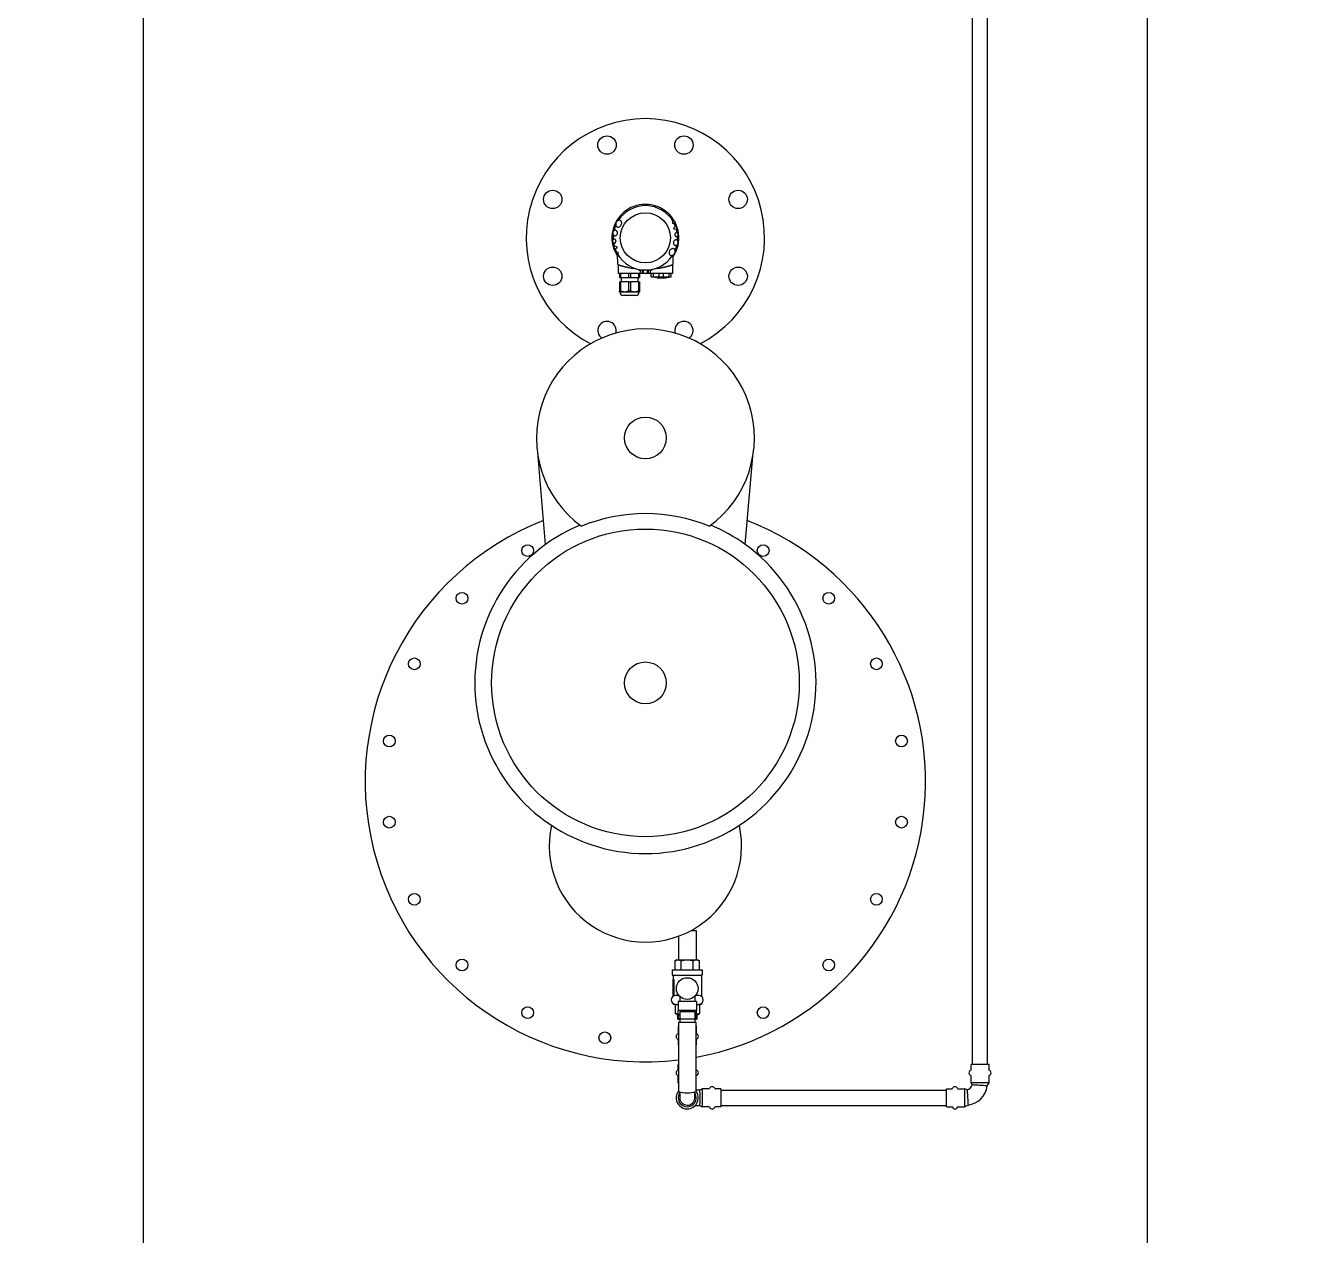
# Model space of a CAD drawing. Header units: millimetres. Extents: x 0 to 157650, y 0 to 89100.
# Drawn here: x 25551 to 27093, y 29344 to 30789 of the extents above; entities that cross this region are included whole.
import ezdxf

# ---------------------------------------------------------------- set-up
doc = ezdxf.new("R2010")
doc.units = ezdxf.units.MM
doc.header["$LTSCALE"] = 150
doc.layers.add('Visible', color=7, linetype='Continuous', lineweight=25)

msp = doc.modelspace()

# ---------------------------------------------------------------- linework, layer by layer
at = {"layer": 'Visible', "color": 9, "true_color": 0xc0c0c0}
for p, q in [((25692, 29156.1), (25692, 31085.9)), ((25692, 29156.1), (25692, 31085.9)), ((26683, 29547.9), (26683, 30985.8)), ((26701, 29547.9), (26701, 30985.8)), ((26892, 30910.9), (26892, 29156.1)), ((26892, 30910.9), (26892, 29156.1)), ((26258.9, 30504.1), (26258.8, 30516.5)), ((26325.1, 30504.1), (26325.2, 30515.4)), ((26259.5, 30503.8), (26259.5, 30493.4)), ((26286.5, 30493.4), (26259.5, 30493.4)), ((26261, 30493.4), (26261, 30488.4)), ((26262.2, 30493.4), (26262.2, 30488.4)), ((26271.9, 30493.4), (26271.9, 30488.4)), ((26274.2, 30493.4), (26274.2, 30488.4)), ((26283.9, 30493.4), (26283.9, 30488.4)), ((26284.3, 30497.4), (26284.3, 30498.2)), ((26284.3, 30497.4), (26285.8, 30497.4)), ((26285, 30493.4), (26285, 30488.4)), ((26285.8, 30497.9), (26285.8, 30497.4)), ((26298.2, 30497.4), (26285.8, 30497.4)), ((26286, 30493.9), (26286, 30497.4)), ((26286.1, 30493.9), (26286, 30493.9)), ((26286.1, 30493.9), (26286.1, 30497.4)), ((26286.5, 30493.8), (26286.5, 30493.4)), ((26288.5, 30493.9), (26288.5, 30497.4)), ((26289.6, 30493.9), (26288.5, 30493.9)), ((26289.6, 30493.9), (26289.6, 30497.4)), ((26294.4, 30493.9), (26294.4, 30497.4)), ((26295.6, 30493.9), (26294.4, 30493.9)), ((26295.6, 30493.9), (26295.6, 30497.4)), ((26297.5, 30493.8), (26297.5, 30493.4)), ((26324.5, 30493.4), (26297.5, 30493.4)), ((26298, 30493.9), (26298, 30497.4)), ((26298, 30493.9), (26298, 30497.4)), ((26298, 30493.9), (26298, 30493.9)), ((26298.2, 30497.4), (26298.2, 30497.9)), ((26298.2, 30497.4), (26299.8, 30497.4)), ((26299, 30489.4), (26299, 30493.4)), ((26299.8, 30498.2), (26299.8, 30497.4)), ((26301.6, 30489.4), (26301.6, 30493.4)), ((26308.5, 30489.4), (26308.5, 30493.4)), ((26313.6, 30489.4), (26313.6, 30493.4)), ((26320.5, 30489.4), (26320.5, 30493.4)), ((26323, 30489.4), (26323, 30493.4)), ((26324.5, 30503.8), (26324.5, 30493.4)), ((26261, 30488.4), (26262.2, 30488.4)), ((26261, 30483.4), (26261, 30472.7)), ((26261, 30483.4), (26262.2, 30483.4)), ((26262.2, 30488.4), (26271.9, 30488.4)), ((26262.2, 30483.4), (26262.2, 30472.7)), ((26271.9, 30483.4), (26262.2, 30483.4)), ((26263, 30488.4), (26263, 30483.4)), ((26271.9, 30488.4), (26274.2, 30488.4)), ((26271.9, 30483.4), (26274.2, 30483.4)), ((26271.9, 30483.4), (26271.9, 30472.7)), ((26274.2, 30488.4), (26283.9, 30488.4)), ((26283.9, 30483.4), (26274.2, 30483.4)), ((26274.2, 30483.4), (26274.2, 30472.7)), ((26283, 30488.4), (26283, 30483.4)), ((26283.9, 30488.4), (26285, 30488.4)), ((26283.9, 30483.4), (26283.9, 30472.7)), ((26283.9, 30483.4), (26285, 30483.4)), ((26285, 30483.4), (26285, 30472.7)), ((26299, 30489.4), (26301.6, 30489.4)), ((26299, 30489.3), (26299, 30489.4)), ((26306, 30488.2), (26299, 30489.3)), ((26306, 30488.2), (26316, 30488.2)), ((26308.5, 30489.4), (26313.6, 30489.4)), ((26316, 30488.2), (26323, 30489.3)), ((26320.5, 30489.4), (26323, 30489.4)), ((26323, 30489.4), (26323, 30489.3)), ((26261, 30471.4), (26261, 30472.7)), ((26261, 30472.7), (26262.2, 30472.7)), ((26261.5, 30470.9), (26261, 30471.4)), ((26284.5, 30470.9), (26261.5, 30470.9)), ((26280.5, 30466.9), (26265.5, 30466.9)), ((26271.9, 30472.7), (26274.2, 30472.7)), ((26283.9, 30472.7), (26285, 30472.7)), ((26284.5, 30470.9), (26285, 30471.4)), ((26285, 30472.7), (26285, 30471.4)), ((26172.7, 30169.4), (26163.7, 30274.6)), ((26411.4, 30169.4), (26420.4, 30274.6)), ((26346.7, 29707.9), (26352.7, 29707.9)), ((26352.7, 29707.9), (26352.7, 29672.9)), ((26331.4, 29701.1), (26331.4, 29672.9)), ((26324, 29660.9), (26360, 29660.9)), ((26324, 29660.9), (26324, 29654.5)), ((26329.5, 29672.9), (26327.6, 29671.8)), ((26327.6, 29660.9), (26327.6, 29671.8)), ((26329.5, 29672.9), (26331.2, 29672.9)), ((26331.2, 29672.9), (26342, 29672.9)), ((26334.8, 29660.9), (26334.8, 29671.8)), ((26342, 29672.9), (26352.9, 29672.9)), ((26349.2, 29660.9), (26349.2, 29671.8)), ((26352.9, 29672.9), (26354.5, 29672.9)), ((26354.5, 29672.9), (26356.5, 29671.8)), ((26356.5, 29660.9), (26356.5, 29671.8)), ((26360, 29660.9), (26360, 29654.5)), ((26324, 29654.5), (26360, 29654.5)), ((26325, 29654.5), (26325, 29649.2)), ((26325, 29629.2), (26325, 29649.2)), ((26326.1, 29649.2), (26325, 29649.2)), ((26326.1, 29649.2), (26326.1, 29629.8)), ((26359, 29654.5), (26359, 29629.2)), ((26332.1, 29630.1), (26328, 29630.1)), ((26356, 29630.1), (26352, 29630.1)), ((26325, 29620.6), (26325, 29619.6)), ((26328, 29619.6), (26325, 29619.6)), ((26327.6, 29619.6), (26327.6, 29608.7)), ((26328, 29619.6), (26331, 29619.6)), ((26331, 29623.1), (26331, 29612.4)), ((26353, 29623.1), (26331, 29623.1)), ((26333, 29629.1), (26333, 29623.8)), ((26333, 29623.8), (26333, 29623.1)), ((26351, 29629.1), (26351, 29623.8)), ((26351, 29623.8), (26351, 29623.1)), ((26353, 29623.1), (26353, 29612.4)), ((26353, 29619.6), (26356, 29619.6)), ((26359, 29619.6), (26356, 29619.6)), ((26356.5, 29619.6), (26356.5, 29608.7)), ((26359, 29620.6), (26359, 29619.6)), ((26329.5, 29607.6), (26327.6, 29608.7)), ((26329.5, 29607.6), (26331, 29607.6)), ((26330.4, 29606.6), (26330.4, 29602.6)), ((26331.4, 29606.6), (26330.4, 29606.6)), ((26330.4, 29602.6), (26331.4, 29602.6)), ((26331, 29607.6), (26330.9, 29607.5)), ((26331, 29601.6), (26330.9, 29601.8)), ((26331, 29607.5), (26331, 29612.4)), ((26353, 29612.4), (26331, 29612.4)), ((26333, 29607.5), (26331, 29607.5)), ((26333, 29601.6), (26331, 29601.6)), ((26331.4, 29602.6), (26331.4, 29606.6)), ((26333, 29611), (26351, 29611)), ((26333, 29611), (26333, 29602.5)), ((26333, 29602.5), (26333, 29598)), ((26333, 29602.5), (26351, 29602.5)), ((26351, 29611), (26351, 29602.5)), ((26353, 29607.5), (26351, 29607.5)), ((26352.2, 29606.6), (26351, 29606.6)), ((26351, 29602.6), (26352.2, 29602.6)), ((26351, 29602.5), (26351, 29598)), ((26352.9, 29601.6), (26351, 29601.6)), ((26352.2, 29602.6), (26352.2, 29606.6)), ((26353, 29601.6), (26352.9, 29601.6)), ((26353, 29607.5), (26353, 29612.4)), ((26353, 29607.6), (26353.2, 29607.5)), ((26353, 29607.6), (26354.5, 29607.6)), ((26353, 29601.6), (26353.2, 29601.8)), ((26353.6, 29606.6), (26353.6, 29602.6)), ((26354.5, 29607.6), (26356.5, 29608.7)), ((26331.5, 29593.6), (26331.3, 29593.1)), ((26331.3, 29593.1), (26331.5, 29593.1)), ((26331.3, 29593.1), (26331.3, 29584.6)), ((26331.5, 29598), (26331.5, 29515.5)), ((26352.5, 29598), (26331.5, 29598)), ((26352.5, 29515.5), (26352.5, 29598)), ((26352.5, 29593.6), (26352.8, 29593.1)), ((26352.5, 29593.1), (26352.8, 29593.1)), ((26352.8, 29593.1), (26352.8, 29584.6)), ((26331.3, 29577.8), (26331.3, 29571.1)), ((26331.3, 29571.1), (26331.5, 29571.1)), ((26352.5, 29571.1), (26352.8, 29571.1)), ((26352.8, 29577.8), (26352.8, 29571.1)), ((26331.5, 29547.9), (26331.3, 29547.9)), ((26331.3, 29541.2), (26331.3, 29547.9)), ((26352.8, 29547.9), (26352.5, 29547.9)), ((26352.8, 29541.2), (26352.8, 29547.9)), ((26702.8, 29547.9), (26681.3, 29547.9)), ((26681.3, 29541.2), (26681.3, 29547.9)), ((26702.8, 29541.2), (26702.8, 29547.9)), ((26331.3, 29525.9), (26331.3, 29534.4)), ((26331.5, 29525.9), (26331.3, 29525.9)), ((26331.5, 29525.5), (26331.3, 29525.9)), ((26352.8, 29525.9), (26352.5, 29525.9)), ((26352.5, 29525.5), (26352.8, 29525.9)), ((26352.8, 29525.9), (26352.8, 29534.4)), ((26681.3, 29525.9), (26681.3, 29534.4)), ((26702.8, 29525.9), (26681.3, 29525.9)), ((26682.7, 29523.4), (26681.3, 29525.9)), ((26700.8, 29522.2), (26702.8, 29525.9)), ((26702.8, 29525.9), (26702.8, 29534.4)), ((26333, 29515), (26333, 29508.2)), ((26333, 29515), (26333, 29508.2)), ((26351, 29508.2), (26351, 29515)), ((26351, 29508.2), (26351, 29515)), ((26356.8, 29516.9), (26352.5, 29516.9)), ((26356.8, 29516.9), (26352.5, 29516.9)), ((26356.8, 29516.9), (26360, 29518.7)), ((26360, 29518.7), (26360, 29497.2)), ((26368.5, 29518.7), (26360, 29518.7)), ((26382, 29518.7), (26375.3, 29518.7)), ((26382, 29518.7), (26382, 29497.2)), ((26382, 29516.9), (26652, 29516.9)), ((26652, 29497.2), (26652, 29518.7)), ((26652, 29518.7), (26658.7, 29518.7)), ((26665.5, 29518.7), (26674, 29518.7)), ((26674, 29497.2), (26674, 29518.7)), ((26676.6, 29517.3), (26674, 29518.7)), ((26351.8, 29498.9), (26356.8, 29498.9)), ((26351.8, 29498.9), (26356.8, 29498.9)), ((26356.8, 29498.9), (26360, 29497.2)), ((26368.5, 29497.2), (26360, 29497.2)), ((26382, 29497.2), (26375.3, 29497.2)), ((26382, 29498.9), (26652, 29498.9)), ((26652, 29497.2), (26658.7, 29497.2)), ((26665.5, 29497.2), (26674, 29497.2)), ((26677.7, 29499.2), (26674, 29497.2))]:
    msp.add_line(p, q, dxfattribs=at)
for centre, radius in [((26246.1, 30646.8), 11), ((26338, 30646.8), 11), ((26181.2, 30581.8), 11), ((26402.9, 30581.8), 11), ((26292, 30535.9), 30), ((26325.7, 30553.8), 1.31), ((26327.9, 30547.6), 1.82), ((26256.2, 30524.3), 1.82), ((26258.3, 30518), 1.31), ((26181.2, 30490), 11), ((26402.9, 30490), 11), ((26292, 30296.7), 25), ((26292, 30003.9), 183.9), ((26151.3, 30162.1), 7), ((26432.8, 30162.1), 7), ((26072.8, 30105.1), 7), ((26511.2, 30105.1), 7), ((26015.8, 30026.7), 7), ((26568.2, 30026.7), 7), ((26292, 30003.9), 25), ((25985.8, 29934.4), 7), ((26598.2, 29934.4), 7), ((25985.8, 29837.4), 7), ((26598.2, 29837.4), 7), ((26015.8, 29745.2), 7), ((26568.2, 29745.2), 7), ((26072.8, 29666.7), 7), ((26511.2, 29666.7), 7), ((26342, 29638.5), 13), ((26151.3, 29609.7), 7), ((26432.8, 29609.7), 7), ((26243.5, 29579.7), 7)]:
    msp.add_circle(centre, radius, dxfattribs=at)
for centre, radius, start, end in [((26292, 31685.9), 12796, 45.6757, 314.3243), ((26292, 31685.9), 2654.3, 55.8521, 348.3907), ((26292, 31685.9), 2606, 57.4266, 348.9003), ((26292, 31685.9), 2600, 57.6311, 342.6579), ((26292, 30535.9), 142.5, 297.3178, 242.6822), ((26292, 30535.9), 40, 325.9288, 214.0712), ((26292, 30535.9), 40, 326.0368, 213.9632), ((26292, 30535.9), 38.5, 29.9053, 146.9819), ((26325.8, 30553.9), 1.21, 24.5304, 31.4697), ((26256.8, 30541.5), 3.86, 167.6234, 174.3786), ((26292, 30535.9), 38.5, 174.9843, 182.9586), ((26292, 30535.9), 38.5, 157.0181, 167.0157), ((26292, 30535.9), 38.5, 20.4611, 26.0947), ((26292, 30535.9), 38.5, 9.0414, 15.5389), ((26328, 30547.6), 1.72, 14.5669, 21.4331), ((26328.8, 30539.8), 2.51, 2.5967, 9.4033), ((26255.2, 30532.1), 2.51, 182.5967, 189.4033), ((26292, 30535.9), 38.5, 189.0414, 195.5389), ((26256.1, 30524.2), 1.72, 194.5669, 201.4331), ((26292, 30535.9), 38.5, 337.0181, 347.0157), ((26292, 30535.9), 38.5, 354.9843, 2.9586), ((26327.3, 30530.3), 3.86, 347.6234, 354.3786), ((26292, 30535.9), 38.5, 200.4611, 206.0947), ((26258.2, 30517.9), 1.21, 204.5304, 211.4697), ((26292, 30535.9), 38.5, 209.9053, 326.9819), ((26292, 30598.4), 100, 259.0472, 263.769), ((26292, 30533.4), 40, 261.3731, 278.6269), ((26292, 30533.4), 39.6, 266.5302, 273.4698), ((26292, 30598.4), 100, 276.231, 280.9528), ((26265.5, 30470.9), 4, 180, 270), ((26280.5, 30470.9), 4, 270, 0), ((26246.1, 30425.1), 11, 344.0549, 235.3085), ((26338, 30425.1), 11, 304.6915, 195.9451), ((26292, 30296.7), 130.3, 305.9159, 234.0841), ((26292, 30003.9), 202.3, 67.8043, 112.1957), ((26292, 29885.9), 335, 111.3225, 276.7715), ((26292, 30003.9), 204, 112.4956, 125.811), ((26292, 29885.9), 335, 280.4045, 68.6775), ((26292, 30003.9), 204, 54.189, 67.5044), ((26292, 30003.9), 204, 125.811, 54.189), ((26292, 29809.1), 115, 167.6829, 12.3171), ((26328, 29624.9), 5.25, 90, 270), ((26356, 29624.9), 5.25, 270, 90), ((26332.1, 29581.2), 3.31, 107.3463, 252.6537), ((26331, 29584.6), 0.25, 287.3463, 0), ((26353, 29584.6), 0.25, 180, 252.6537), ((26352, 29581.2), 3.31, 287.3463, 72.6537), ((26331, 29577.8), 0.25, 0, 72.6537), ((26353, 29577.8), 0.25, 107.3463, 180), ((26332.1, 29537.8), 3.31, 107.3463, 252.6537), ((26331, 29541.2), 0.25, 287.3463, 0), ((26353, 29541.2), 0.25, 180, 252.6537), ((26352, 29537.8), 3.31, 287.3463, 72.6537), ((26682.1, 29537.8), 3.31, 107.3463, 252.6537), ((26681, 29541.2), 0.25, 287.3463, 0), ((26703, 29541.2), 0.25, 180, 252.6537), ((26702, 29537.8), 3.31, 287.3463, 72.6537), ((26331, 29534.4), 0.25, 0, 72.6537), ((26353, 29534.4), 0.25, 107.3463, 180), ((26674, 29525.9), 9, 286.4558, 343.5442), ((26674, 29525.9), 9, 286.4558, 343.5442), ((26674, 29525.9), 27, 277.8764, 352.1236), ((26674, 29525.9), 27, 277.8764, 352.1236), ((26681, 29534.4), 0.25, 0, 72.6537), ((26703, 29534.4), 0.25, 107.3463, 180), ((26342, 29507.9), 13.2, 142.4153, 37.5847), ((26342, 29507.9), 10.7, 146.8466, 33.1534), ((26342, 29544.4), 30.7, 250.0289, 289.9711), ((26368.5, 29518.9), 0.25, 270, 342.6537), ((26371.9, 29517.9), 3.31, 17.3463, 162.6537), ((26375.3, 29518.9), 0.25, 197.3463, 270), ((26658.7, 29518.9), 0.25, 270, 342.6537), ((26662.1, 29517.9), 3.31, 17.3463, 162.6537), ((26665.5, 29518.9), 0.25, 197.3463, 270), ((26368.5, 29496.9), 0.25, 17.3463, 90), ((26371.9, 29498), 3.31, 197.3463, 342.6537), ((26375.3, 29496.9), 0.25, 90, 162.6537), ((26658.7, 29496.9), 0.25, 17.3463, 90), ((26662.1, 29498), 3.31, 197.3463, 342.6537), ((26665.5, 29496.9), 0.25, 90, 162.6537)]:
    msp.add_arc(centre, radius, start, end, dxfattribs=at)
for centre in [(26287.3, 30533.4), (26296.8, 30533.4)]:
    msp.add_ellipse(centre, major_axis=(0, -39.6), ratio=0.5, start_param=6.222626, end_param=6.343745, dxfattribs=at)
for points, knots in [([(26259.7, 30556.8), (26259.3, 30556.7), (26258.9, 30556.5), (26258.3, 30556), (26258, 30555.7), (26257.3, 30554.8), (26256.9, 30554.2), (26256.5, 30552.8), (26256.5, 30552.3), (26256.5, 30551.3), (26256.6, 30550.9), (26256.9, 30550.1), (26257.1, 30549.8), (26257.6, 30549.3), (26257.9, 30549.1), (26258.5, 30548.8), (26258.9, 30548.8), (26259.5, 30548.7), (26260, 30548.8), (26260.5, 30549)], [-1.609031, -1.609031, -1.609031, -1.609031, -1.482703, -1.482703, -1.356113, -1.356113, -1.130422, -1.130422, -0.927719, -0.927719, -0.736307, -0.736307, -0.5717, -0.5717, -0.381786, -0.381786, -0.170571, -0.170571, 0, 0, 0, 0]), ([(26260.5, 30549), (26261.1, 30549.2), (26261.5, 30549.5), (26262.1, 30550), (26262.4, 30550.4), (26263.1, 30551.3), (26263.3, 30551.9), (26263.7, 30553.1), (26263.7, 30553.7), (26263.6, 30554.5), (26263.6, 30555), (26263.2, 30555.8), (26263, 30556.1), (26262.4, 30556.6), (26262.2, 30556.7), (26261.7, 30557), (26261.3, 30557), (26260.6, 30557.1), (26260.2, 30557), (26259.7, 30556.8)], [-1.472432, -1.472432, -1.472432, -1.472432, -1.337706, -1.337706, -1.147944, -1.147944, -0.917166, -0.917166, -0.718918, -0.718918, -0.577001, -0.577001, -0.487694, -0.487694, -0.382199, -0.382199, -0.171509, -0.171509, 0, 0, 0, 0]), ([(26258.5, 30542.9), (26258.4, 30543.1), (26258.3, 30543.4), (26258.1, 30543.8), (26257.9, 30544), (26257.5, 30544.4), (26257.3, 30544.6), (26256.8, 30544.9), (26256.5, 30544.9), (26255.9, 30545), (26255.5, 30545), (26254.9, 30544.8), (26254.5, 30544.6), (26253.9, 30544.1), (26253.6, 30543.7), (26253.2, 30542.9), (26253, 30542.4), (26252.9, 30541.2), (26253, 30540.8), (26253.1, 30540.4)], [-1.0291835, -1.0291835, -1.0291835, -1.0291835, -0.9910934, -0.9910934, -0.952916, -0.952916, -0.8965015, -0.8965015, -0.8521566, -0.8521566, -0.803104, -0.803104, -0.7474184, -0.7474184, -0.681095, -0.681095, -0.6048226, -0.6048226, -0.5137114, -0.5137114, -0.5137114, -0.5137114]), ([(26253.1, 30540.4), (26253.1, 30540.4), (26253.1, 30540.3), (26253.3, 30539.9), (26253.5, 30539.6), (26254, 30539), (26254.3, 30538.8), (26254.8, 30538.5), (26255, 30538.4), (26255.7, 30538.3), (26256.1, 30538.4), (26256.7, 30538.5), (26257.1, 30538.7), (26257.7, 30539.2), (26258, 30539.6), (26258.4, 30540.4), (26258.6, 30540.9), (26258.7, 30541.9), (26258.6, 30542.4), (26258.5, 30542.9)], [-0.969635, -0.969635, -0.969635, -0.969635, -0.9516039, -0.9516039, -0.8590401, -0.8590401, -0.7468642, -0.7468642, -0.6448206, -0.6448206, -0.5452979, -0.5452979, -0.4337363, -0.4337363, -0.3009485, -0.3009485, -0.1487815, -0.1487815, 0, 0, 0, 0]), ([(26330.1, 30541.9), (26330, 30542), (26330, 30542), (26329.7, 30542.1), (26329.5, 30542.1), (26329, 30542.2), (26328.8, 30542.1), (26328.4, 30542), (26328.1, 30541.9), (26327.7, 30541.4), (26327.5, 30541.2), (26327.3, 30540.6), (26327.2, 30540.3), (26327.2, 30539.6), (26327.2, 30539.3), (26327.4, 30538.7), (26327.6, 30538.5), (26328, 30538), (26328.2, 30537.9), (26328.4, 30537.7)], [-0.8880941, -0.8880941, -0.8880941, -0.8880941, -0.8540851, -0.8540851, -0.7043262, -0.7043262, -0.5505729, -0.5505729, -0.4535132, -0.4535132, -0.367199, -0.367199, -0.26893, -0.26893, -0.1703214, -0.1703214, -0.0796423, -0.0796423, 0, 0, 0, 0]), ([(26328.4, 30537.7), (26328.6, 30537.7), (26328.7, 30537.6), (26329, 30537.5), (26329.2, 30537.5), (26329.6, 30537.5), (26329.9, 30537.6), (26330.2, 30537.7), (26330.5, 30537.9), (26330.9, 30538.3), (26331.1, 30538.6), (26331.3, 30539.2), (26331.3, 30539.5), (26331.3, 30540.2), (26331.3, 30540.5), (26331, 30541.1), (26330.8, 30541.3), (26330.5, 30541.7), (26330.4, 30541.8), (26330.1, 30541.9)], [-2.02087, -2.02087, -2.02087, -2.02087, -1.877254, -1.877254, -1.733386, -1.733386, -1.484034, -1.484034, -1.280209, -1.280209, -1.106342, -1.106342, -0.913487, -0.913487, -0.72369, -0.72369, -0.538223, -0.538223, -0.390034, -0.390034, -0.390034, -0.390034]), ([(26255.6, 30534.1), (26255.5, 30534.2), (26255.3, 30534.2), (26255, 30534.3), (26254.9, 30534.3), (26254.4, 30534.3), (26254.2, 30534.3), (26253.9, 30534.1), (26253.6, 30534), (26253.2, 30533.5), (26253, 30533.2), (26252.8, 30532.7), (26252.7, 30532.3), (26252.7, 30531.7), (26252.8, 30531.4), (26253.1, 30530.8), (26253.2, 30530.5), (26253.6, 30530.2), (26253.7, 30530), (26254, 30529.9)], [-2.02087, -2.02087, -2.02087, -2.02087, -1.877254, -1.877254, -1.733386, -1.733386, -1.484034, -1.484034, -1.280209, -1.280209, -1.106342, -1.106342, -0.913487, -0.913487, -0.72369, -0.72369, -0.538223, -0.538223, -0.390034, -0.390034, -0.390034, -0.390034]), ([(26254, 30529.9), (26254.1, 30529.9), (26254.1, 30529.8), (26254.4, 30529.7), (26254.6, 30529.7), (26255.1, 30529.7), (26255.3, 30529.7), (26255.7, 30529.9), (26255.9, 30530), (26256.4, 30530.4), (26256.5, 30530.7), (26256.8, 30531.2), (26256.9, 30531.5), (26256.9, 30532.2), (26256.8, 30532.5), (26256.6, 30533.1), (26256.5, 30533.4), (26256.1, 30533.8), (26255.9, 30534), (26255.6, 30534.1)], [-0.8880941, -0.8880941, -0.8880941, -0.8880941, -0.8540851, -0.8540851, -0.7043262, -0.7043262, -0.5505729, -0.5505729, -0.4535132, -0.4535132, -0.367199, -0.367199, -0.26893, -0.26893, -0.1703214, -0.1703214, -0.0796423, -0.0796423, 0, 0, 0, 0]), ([(26331, 30531.4), (26330.9, 30531.5), (26330.9, 30531.6), (26330.8, 30532), (26330.6, 30532.3), (26330.1, 30532.9), (26329.8, 30533.1), (26329.3, 30533.3), (26329, 30533.5), (26328.3, 30533.5), (26328, 30533.5), (26327.3, 30533.3), (26327, 30533.1), (26326.4, 30532.6), (26326.1, 30532.3), (26325.6, 30531.4), (26325.5, 30530.9), (26325.4, 30529.9), (26325.4, 30529.4), (26325.6, 30528.9)], [-0.9704707, -0.9704707, -0.9704707, -0.9704707, -0.9524176, -0.9524176, -0.8597699, -0.8597699, -0.7475058, -0.7475058, -0.6453648, -0.6453648, -0.5457474, -0.5457474, -0.4340768, -0.4340768, -0.3011587, -0.3011587, -0.1488437, -0.1488437, 0, 0, 0, 0]), ([(26325.6, 30528.9), (26325.6, 30528.7), (26325.7, 30528.5), (26326, 30528.1), (26326.1, 30527.9), (26326.5, 30527.4), (26326.8, 30527.2), (26327.3, 30527), (26327.6, 30526.9), (26328.2, 30526.8), (26328.5, 30526.9), (26329.2, 30527.1), (26329.5, 30527.3), (26330.2, 30527.8), (26330.4, 30528.1), (26330.9, 30529), (26331, 30529.5), (26331.2, 30530.6), (26331.1, 30531.1), (26331, 30531.4)], [-1.0291835, -1.0291835, -1.0291835, -1.0291835, -0.9910934, -0.9910934, -0.952916, -0.952916, -0.8965015, -0.8965015, -0.8521566, -0.8521566, -0.803104, -0.803104, -0.7474184, -0.7474184, -0.681095, -0.681095, -0.6048226, -0.6048226, -0.5137114, -0.5137114, -0.5137114, -0.5137114]), ([(26323.6, 30522.9), (26323, 30522.7), (26322.6, 30522.3), (26321.9, 30521.8), (26321.6, 30521.4), (26321, 30520.6), (26320.7, 30520), (26320.4, 30518.7), (26320.3, 30518.2), (26320.4, 30517.3), (26320.5, 30516.8), (26320.9, 30516), (26321.1, 30515.8), (26321.6, 30515.2), (26321.9, 30515.1), (26322.4, 30514.9), (26322.8, 30514.8), (26323.4, 30514.8), (26323.9, 30514.8), (26324.4, 30515)], [-1.472432, -1.472432, -1.472432, -1.472432, -1.337706, -1.337706, -1.147944, -1.147944, -0.917166, -0.917166, -0.718918, -0.718918, -0.577001, -0.577001, -0.487694, -0.487694, -0.382199, -0.382199, -0.171509, -0.171509, 0, 0, 0, 0]), ([(26324.4, 30515), (26324.8, 30515.1), (26325.1, 30515.3), (26325.8, 30515.8), (26326.1, 30516.1), (26326.8, 30517), (26327.2, 30517.7), (26327.6, 30519), (26327.6, 30519.6), (26327.6, 30520.5), (26327.5, 30520.9), (26327.1, 30521.7), (26326.9, 30522), (26326.5, 30522.5), (26326.2, 30522.7), (26325.6, 30523), (26325.2, 30523.1), (26324.5, 30523.1), (26324.1, 30523.1), (26323.6, 30522.9)], [-1.607888, -1.607888, -1.607888, -1.607888, -1.481749, -1.481749, -1.355353, -1.355353, -1.129969, -1.129969, -0.927504, -0.927504, -0.736338, -0.736338, -0.57178, -0.57178, -0.381818, -0.381818, -0.170612, -0.170612, 0, 0, 0, 0]), ([(26258.9, 30504.1), (26258.9, 30504.1), (26258.9, 30504.1), (26258.9, 30504.1), (26258.9, 30504.1), (26258.9, 30504.1), (26258.9, 30504.1), (26259, 30504), (26259, 30504), (26259, 30504), (26259, 30504), (26259, 30504), (26259, 30504), (26259, 30504), (26259, 30504), (26259, 30504), (26259, 30504), (26259.1, 30504), (26259.1, 30504), (26259.1, 30504), (26259.1, 30504), (26259.2, 30504), (26259.2, 30504), (26259.2, 30504), (26259.3, 30503.9), (26259.3, 30503.9), (26259.3, 30503.9), (26259.4, 30503.9), (26259.4, 30503.9), (26259.5, 30503.9), (26259.5, 30503.9), (26259.6, 30503.8), (26259.6, 30503.8), (26259.7, 30503.8), (26259.7, 30503.8), (26259.8, 30503.8), (26259.8, 30503.7), (26259.9, 30503.7), (26259.9, 30503.7), (26260, 30503.7), (26260.1, 30503.7), (26260.1, 30503.6), (26260.2, 30503.6), (26260.3, 30503.6), (26260.3, 30503.6), (26260.4, 30503.5), (26260.6, 30503.5), (26260.7, 30503.4), (26260.9, 30503.4), (26261, 30503.4), (26261.1, 30503.3), (26261.1, 30503.3), (26261.2, 30503.3), (26261.3, 30503.3), (26261.4, 30503.2), (26261.5, 30503.2), (26261.6, 30503.2), (26261.7, 30503.1), (26261.8, 30503.1), (26261.9, 30503.1), (26262, 30503), (26262.1, 30503), (26262.2, 30503), (26262.3, 30502.9), (26262.4, 30502.9), (26262.5, 30502.9), (26262.6, 30502.8), (26262.8, 30502.8), (26262.9, 30502.8), (26263, 30502.7), (26263.1, 30502.7), (26263.2, 30502.7), (26263.3, 30502.6), (26263.4, 30502.6), (26263.6, 30502.6), (26263.7, 30502.5), (26263.7, 30502.5), (26263.8, 30502.5), (26263.9, 30502.5), (26263.9, 30502.5), (26264, 30502.4), (26264.1, 30502.4), (26264.2, 30502.4), (26264.3, 30502.3), (26264.4, 30502.3), (26264.6, 30502.3), (26264.7, 30502.2), (26264.8, 30502.2), (26265, 30502.2), (26265.1, 30502.1), (26265.2, 30502.1), (26265.4, 30502), (26265.5, 30502), (26265.6, 30502), (26265.8, 30501.9), (26265.9, 30501.9), (26266.1, 30501.9), (26266.2, 30501.8), (26266.3, 30501.8), (26266.5, 30501.7), (26266.6, 30501.7), (26266.8, 30501.7), (26266.9, 30501.6), (26267.1, 30501.6), (26267.2, 30501.5), (26267.4, 30501.5), (26267.5, 30501.5), (26267.7, 30501.4), (26267.8, 30501.4), (26268, 30501.4), (26268.1, 30501.3), (26268.3, 30501.3), (26268.4, 30501.2), (26268.6, 30501.2), (26268.7, 30501.2), (26268.8, 30501.2), (26268.9, 30501.1), (26269, 30501.1), (26269, 30501.1), (26269.1, 30501.1), (26269.2, 30501.1), (26269.3, 30501), (26269.5, 30501), (26269.7, 30501), (26269.8, 30500.9), (26270, 30500.9), (26270.1, 30500.8), (26270.3, 30500.8), (26270.5, 30500.8), (26270.6, 30500.7), (26270.8, 30500.7), (26270.9, 30500.7), (26271.1, 30500.6), (26271.3, 30500.6), (26271.4, 30500.6), (26271.6, 30500.5), (26271.7, 30500.5), (26271.9, 30500.5), (26272.1, 30500.4), (26272.2, 30500.4), (26272.4, 30500.4), (26272.5, 30500.3), (26272.7, 30500.3), (26272.9, 30500.3), (26273, 30500.2)], [9.447944, 9.447944, 9.447944, 9.447944, 9.49247, 9.49247, 9.49247, 9.991617, 9.991617, 9.991617, 10.489447, 10.489447, 10.489447, 10.73778, 10.73778, 10.73778, 10.986052, 10.986052, 10.986052, 11.483724, 11.483724, 11.483724, 11.9827, 11.9827, 11.9827, 12.482694, 12.482694, 12.482694, 12.983388, 12.983388, 12.983388, 13.48444, 13.48444, 13.48444, 13.985492, 13.985492, 13.985492, 14.486179, 14.486179, 14.486179, 14.986134, 14.986134, 14.986134, 15.485003, 15.485003, 15.485003, 15.982444, 15.982444, 15.982444, 16.977056, 16.977056, 16.977056, 17.476159, 17.476159, 17.476159, 17.976163, 17.976163, 17.976163, 18.476785, 18.476785, 18.476785, 18.97772, 18.97772, 18.97772, 19.478652, 19.478652, 19.478652, 19.979255, 19.979255, 19.979255, 20.479202, 20.479202, 20.479202, 20.978172, 20.978172, 20.978172, 21.475853, 21.475853, 21.475853, 21.724121, 21.724121, 21.724121, 21.972446, 21.972446, 21.972446, 22.470175, 22.470175, 22.470175, 22.969147, 22.969147, 22.969147, 23.469105, 23.469105, 23.469105, 23.969769, 23.969769, 23.969769, 24.470851, 24.470851, 24.470851, 24.97205, 24.97205, 24.97205, 25.473065, 25.473065, 25.473065, 25.973598, 25.973598, 25.973598, 26.473358, 26.473358, 26.473358, 26.972066, 26.972066, 26.972066, 27.469467, 27.469467, 27.469467, 27.71765, 27.71765, 27.71765, 27.96591, 27.96591, 27.96591, 28.462855, 28.462855, 28.462855, 28.960125, 28.960125, 28.960125, 29.45743, 29.45743, 29.45743, 29.954485, 29.954485, 29.954485, 30.451011, 30.451011, 30.451011, 30.947254, 30.947254, 30.947254, 31.443467, 31.443467, 31.443467, 31.939661, 31.939661, 31.939661, 31.939661]), ([(26311, 30500.2), (26311.4, 30500.3), (26311.7, 30500.4), (26312, 30500.4), (26312.2, 30500.5), (26312.3, 30500.5), (26312.5, 30500.5), (26312.6, 30500.6), (26312.8, 30500.6), (26313, 30500.6), (26313.1, 30500.7), (26313.3, 30500.7), (26313.5, 30500.7), (26313.6, 30500.8), (26313.8, 30500.8), (26313.9, 30500.8), (26314.1, 30500.9), (26314.2, 30500.9), (26314.4, 30501), (26314.6, 30501), (26314.7, 30501), (26314.9, 30501.1), (26315, 30501.1), (26315.2, 30501.1), (26315.3, 30501.2), (26315.5, 30501.2), (26315.7, 30501.3), (26315.8, 30501.3), (26316, 30501.3), (26316.1, 30501.4), (26316.3, 30501.4), (26316.4, 30501.4), (26316.6, 30501.5), (26316.7, 30501.5), (26316.9, 30501.6), (26317, 30501.6), (26317.2, 30501.6), (26317.3, 30501.7), (26317.4, 30501.7), (26317.6, 30501.7), (26317.7, 30501.8), (26317.9, 30501.8), (26318, 30501.9), (26318.1, 30501.9), (26318.2, 30501.9), (26318.2, 30501.9), (26318.3, 30501.9), (26318.4, 30501.9), (26318.4, 30502), (26318.6, 30502), (26318.7, 30502), (26318.8, 30502.1), (26319, 30502.1), (26319.1, 30502.2), (26319.2, 30502.2), (26319.4, 30502.2), (26319.5, 30502.3), (26319.6, 30502.3), (26319.8, 30502.3), (26319.9, 30502.4), (26320, 30502.4), (26320.1, 30502.5), (26320.3, 30502.5), (26320.4, 30502.5), (26320.5, 30502.6), (26320.6, 30502.6), (26320.7, 30502.6), (26320.9, 30502.7), (26321, 30502.7), (26321.1, 30502.7), (26321.2, 30502.8), (26321.3, 30502.8), (26321.4, 30502.8), (26321.5, 30502.9), (26321.6, 30502.9), (26321.8, 30502.9), (26321.9, 30503), (26322, 30503), (26322.1, 30503), (26322.2, 30503.1), (26322.3, 30503.1), (26322.4, 30503.1), (26322.5, 30503.2), (26322.6, 30503.2), (26322.6, 30503.2), (26322.7, 30503.3), (26322.8, 30503.3), (26322.9, 30503.3), (26323, 30503.3), (26323.1, 30503.4), (26323.2, 30503.4), (26323.3, 30503.4), (26323.3, 30503.4), (26323.4, 30503.5), (26323.5, 30503.5), (26323.6, 30503.5), (26323.6, 30503.5), (26323.7, 30503.6), (26323.8, 30503.6), (26323.9, 30503.6), (26323.9, 30503.6), (26324, 30503.7), (26324.1, 30503.7), (26324.1, 30503.7), (26324.2, 30503.7), (26324.2, 30503.7), (26324.3, 30503.8), (26324.4, 30503.8), (26324.4, 30503.8), (26324.5, 30503.8), (26324.5, 30503.8), (26324.6, 30503.9), (26324.6, 30503.9), (26324.6, 30503.9), (26324.7, 30503.9), (26324.7, 30503.9), (26324.8, 30503.9), (26324.8, 30503.9), (26324.8, 30504), (26324.9, 30504), (26324.9, 30504), (26324.9, 30504), (26325, 30504), (26325, 30504), (26325, 30504), (26325, 30504), (26325, 30504), (26325.1, 30504), (26325.1, 30504), (26325.1, 30504), (26325.1, 30504), (26325.1, 30504), (26325.1, 30504.1), (26325.1, 30504.1), (26325.1, 30504.1), (26325.1, 30504.1), (26325.1, 30504.1), (26325.1, 30504.1), (26325.1, 30504.1)], [0, 0, 0, 0, 0.992128, 0.992128, 0.992128, 1.48835, 1.48835, 1.48835, 1.984511, 1.984511, 1.984511, 2.481689, 2.481689, 2.481689, 2.980163, 2.980163, 2.980163, 3.479687, 3.479687, 3.479687, 3.979993, 3.979993, 3.979993, 4.480793, 4.480793, 4.480793, 4.981792, 4.981792, 4.981792, 5.482687, 5.482687, 5.482687, 5.983175, 5.983175, 5.983175, 6.482958, 6.482958, 6.482958, 6.981751, 6.981751, 6.981751, 7.479281, 7.479281, 7.479281, 7.727495, 7.727495, 7.727495, 7.975713, 7.975713, 7.975713, 8.473268, 8.473268, 8.473268, 8.972089, 8.972089, 8.972089, 9.471888, 9.471888, 9.471888, 9.972362, 9.972362, 9.972362, 10.473204, 10.473204, 10.473204, 10.974102, 10.974102, 10.974102, 11.474749, 11.474749, 11.474749, 11.974849, 11.974849, 11.974849, 12.47412, 12.47412, 12.47412, 12.9723, 12.9723, 12.9723, 13.469157, 13.469157, 13.469157, 13.965938, 13.965938, 13.965938, 14.464216, 14.464216, 14.464216, 14.963673, 14.963673, 14.963673, 15.463965, 15.463965, 15.463965, 15.964741, 15.964741, 15.964741, 16.465651, 16.465651, 16.465651, 16.96635, 16.96635, 16.96635, 17.466505, 17.466505, 17.466505, 17.965807, 17.965807, 17.965807, 18.463974, 18.463974, 18.463974, 18.960764, 18.960764, 18.960764, 19.457641, 19.457641, 19.457641, 19.956017, 19.956017, 19.956017, 20.45557, 20.45557, 20.45557, 20.955954, 20.955954, 20.955954, 21.456803, 21.456803, 21.456803, 21.957743, 21.957743, 21.957743, 22.458399, 22.458399, 22.458399, 22.491443, 22.491443, 22.491443, 22.491443]), ([(26301.6, 30489.4), (26301.9, 30489.4), (26302.1, 30489.4), (26302.4, 30489.4), (26302.7, 30489.4), (26303, 30489.4), (26303.3, 30489.3), (26303.6, 30489.3), (26303.9, 30489.3), (26304.2, 30489.3), (26304.3, 30489.3), (26304.5, 30489.3), (26304.6, 30489.3), (26304.7, 30489.3), (26304.9, 30489.3), (26305, 30489.3), (26305.3, 30489.3), (26305.6, 30489.3), (26305.9, 30489.3), (26306.2, 30489.3), (26306.5, 30489.3), (26306.8, 30489.3), (26307.1, 30489.4), (26307.3, 30489.4), (26307.6, 30489.4), (26307.9, 30489.4), (26308.2, 30489.4), (26308.5, 30489.4)], [0, 0, 0, 0, 1.001074, 1.001074, 1.001074, 2.00226, 2.00226, 2.00226, 3.003465, 3.003465, 3.003465, 3.504049, 3.504049, 3.504049, 4.004609, 4.004609, 4.004609, 5.005639, 5.005639, 5.005639, 6.006706, 6.006706, 6.006706, 7.00786, 7.00786, 7.00786, 8.009049, 8.009049, 8.009049, 8.009049]), ([(26313.6, 30489.4), (26313.9, 30489.4), (26314.1, 30489.4), (26314.4, 30489.4), (26314.7, 30489.4), (26315, 30489.4), (26315.3, 30489.3), (26315.6, 30489.3), (26315.9, 30489.3), (26316.2, 30489.3), (26316.3, 30489.3), (26316.5, 30489.3), (26316.6, 30489.3), (26316.7, 30489.3), (26316.9, 30489.3), (26317, 30489.3), (26317.3, 30489.3), (26317.6, 30489.3), (26317.9, 30489.3), (26318.2, 30489.3), (26318.5, 30489.3), (26318.8, 30489.3), (26319.1, 30489.4), (26319.3, 30489.4), (26319.6, 30489.4), (26319.9, 30489.4), (26320.2, 30489.4), (26320.5, 30489.4)], [0, 0, 0, 0, 1.001074, 1.001074, 1.001074, 2.00226, 2.00226, 2.00226, 3.003465, 3.003465, 3.003465, 3.504049, 3.504049, 3.504049, 4.004609, 4.004609, 4.004609, 5.005639, 5.005639, 5.005639, 6.006706, 6.006706, 6.006706, 7.00786, 7.00786, 7.00786, 8.009049, 8.009049, 8.009049, 8.009049]), ([(26262.2, 30472.7), (26262.4, 30472.6), (26262.6, 30472.5), (26262.7, 30472.4), (26262.9, 30472.3), (26263.1, 30472.2), (26263.3, 30472.2), (26263.4, 30472.1), (26263.5, 30472.1), (26263.6, 30472), (26263.7, 30472), (26263.8, 30472), (26263.9, 30471.9), (26264, 30471.9), (26264.1, 30471.9), (26264.2, 30471.8), (26264.3, 30471.8), (26264.4, 30471.8), (26264.6, 30471.8), (26264.7, 30471.7), (26264.8, 30471.7), (26264.9, 30471.7), (26265, 30471.7), (26265.1, 30471.6), (26265.2, 30471.6), (26265.3, 30471.6), (26265.4, 30471.6), (26265.5, 30471.6), (26265.6, 30471.5), (26265.7, 30471.5), (26265.8, 30471.5), (26265.9, 30471.5), (26266, 30471.5), (26266.1, 30471.5), (26266.2, 30471.5), (26266.3, 30471.4), (26266.4, 30471.4), (26266.5, 30471.4), (26266.6, 30471.4), (26266.7, 30471.4), (26266.8, 30471.4), (26266.9, 30471.4), (26267, 30471.4), (26267.1, 30471.4), (26267.2, 30471.4), (26267.3, 30471.4), (26267.5, 30471.4), (26267.6, 30471.4), (26267.7, 30471.4), (26267.8, 30471.4), (26267.9, 30471.5), (26268, 30471.5), (26268.1, 30471.5), (26268.2, 30471.5), (26268.3, 30471.5), (26268.4, 30471.5), (26268.5, 30471.5), (26268.6, 30471.6), (26268.7, 30471.6), (26268.8, 30471.6), (26268.9, 30471.6), (26269, 30471.6), (26269.1, 30471.7), (26269.2, 30471.7), (26269.3, 30471.7), (26269.4, 30471.7), (26269.5, 30471.8), (26269.6, 30471.8), (26269.7, 30471.8), (26269.8, 30471.8), (26269.9, 30471.9), (26270, 30471.9), (26270.1, 30471.9), (26270.2, 30472), (26270.3, 30472), (26270.4, 30472), (26270.5, 30472.1), (26270.6, 30472.1), (26270.7, 30472.2), (26270.8, 30472.2), (26270.9, 30472.2), (26271, 30472.3), (26271.1, 30472.3), (26271.2, 30472.4), (26271.3, 30472.4), (26271.5, 30472.5), (26271.7, 30472.6), (26271.9, 30472.7)], [0, 0, 0, 0, 0.722756, 0.722756, 0.722756, 1.448845, 1.448845, 1.448845, 1.812603, 1.812603, 1.812603, 2.176577, 2.176577, 2.176577, 2.540594, 2.540594, 2.540594, 2.904496, 2.904496, 2.904496, 3.268148, 3.268148, 3.268148, 3.631435, 3.631435, 3.631435, 3.994266, 3.994266, 3.994266, 4.356578, 4.356578, 4.356578, 4.718339, 4.718339, 4.718339, 5.079553, 5.079553, 5.079553, 5.440261, 5.440261, 5.440261, 5.800606, 5.800606, 5.800606, 6.161287, 6.161287, 6.161287, 6.522511, 6.522511, 6.522511, 6.884273, 6.884273, 6.884273, 7.246531, 7.246531, 7.246531, 7.609213, 7.609213, 7.609213, 7.972215, 7.972215, 7.972215, 8.335411, 8.335411, 8.335411, 8.698655, 8.698655, 8.698655, 9.06178, 9.06178, 9.06178, 9.424603, 9.424603, 9.424603, 9.786929, 9.786929, 9.786929, 10.14855, 10.14855, 10.14855, 10.50925, 10.50925, 10.50925, 10.869506, 10.869506, 10.869506, 11.590283, 11.590283, 11.590283, 11.590283]), ([(26274.2, 30472.7), (26274.4, 30472.6), (26274.6, 30472.5), (26274.7, 30472.4), (26274.9, 30472.3), (26275.1, 30472.2), (26275.3, 30472.2), (26275.4, 30472.1), (26275.5, 30472.1), (26275.6, 30472), (26275.7, 30472), (26275.8, 30472), (26275.9, 30471.9), (26276, 30471.9), (26276.1, 30471.9), (26276.2, 30471.8), (26276.3, 30471.8), (26276.4, 30471.8), (26276.6, 30471.8), (26276.7, 30471.7), (26276.8, 30471.7), (26276.9, 30471.7), (26277, 30471.7), (26277.1, 30471.6), (26277.2, 30471.6), (26277.3, 30471.6), (26277.4, 30471.6), (26277.5, 30471.6), (26277.6, 30471.5), (26277.7, 30471.5), (26277.8, 30471.5), (26277.9, 30471.5), (26278, 30471.5), (26278.1, 30471.5), (26278.2, 30471.5), (26278.3, 30471.4), (26278.4, 30471.4), (26278.5, 30471.4), (26278.6, 30471.4), (26278.7, 30471.4), (26278.8, 30471.4), (26278.9, 30471.4), (26279, 30471.4), (26279.1, 30471.4), (26279.2, 30471.4), (26279.3, 30471.4), (26279.5, 30471.4), (26279.6, 30471.4), (26279.7, 30471.4), (26279.8, 30471.4), (26279.9, 30471.5), (26280, 30471.5), (26280.1, 30471.5), (26280.2, 30471.5), (26280.3, 30471.5), (26280.4, 30471.5), (26280.5, 30471.5), (26280.6, 30471.6), (26280.7, 30471.6), (26280.8, 30471.6), (26280.9, 30471.6), (26281, 30471.6), (26281.1, 30471.7), (26281.2, 30471.7), (26281.3, 30471.7), (26281.4, 30471.7), (26281.5, 30471.8), (26281.6, 30471.8), (26281.7, 30471.8), (26281.8, 30471.8), (26281.9, 30471.9), (26282, 30471.9), (26282.1, 30471.9), (26282.2, 30472), (26282.3, 30472), (26282.4, 30472), (26282.5, 30472.1), (26282.6, 30472.1), (26282.7, 30472.2), (26282.8, 30472.2), (26282.9, 30472.2), (26283, 30472.3), (26283.1, 30472.3), (26283.2, 30472.4), (26283.3, 30472.4), (26283.5, 30472.5), (26283.7, 30472.6), (26283.9, 30472.7)], [0, 0, 0, 0, 0.722756, 0.722756, 0.722756, 1.448845, 1.448845, 1.448845, 1.812603, 1.812603, 1.812603, 2.176577, 2.176577, 2.176577, 2.540594, 2.540594, 2.540594, 2.904496, 2.904496, 2.904496, 3.268148, 3.268148, 3.268148, 3.631435, 3.631435, 3.631435, 3.994266, 3.994266, 3.994266, 4.356578, 4.356578, 4.356578, 4.718339, 4.718339, 4.718339, 5.079553, 5.079553, 5.079553, 5.440261, 5.440261, 5.440261, 5.800606, 5.800606, 5.800606, 6.161287, 6.161287, 6.161287, 6.522511, 6.522511, 6.522511, 6.884273, 6.884273, 6.884273, 7.246531, 7.246531, 7.246531, 7.609213, 7.609213, 7.609213, 7.972215, 7.972215, 7.972215, 8.335411, 8.335411, 8.335411, 8.698655, 8.698655, 8.698655, 9.06178, 9.06178, 9.06178, 9.424603, 9.424603, 9.424603, 9.786929, 9.786929, 9.786929, 10.14855, 10.14855, 10.14855, 10.50925, 10.50925, 10.50925, 10.869506, 10.869506, 10.869506, 11.590283, 11.590283, 11.590283, 11.590283]), ([(26700.8, 29522.2), (26700.8, 29522.2), (26700.6, 29522.2), (26700, 29522.3), (26699.5, 29522.3), (26698.2, 29522.3), (26697.3, 29522.4), (26695.2, 29522.5), (26694, 29522.6), (26691.7, 29522.7), (26690.5, 29522.8), (26688.1, 29522.9), (26687, 29523), (26685.2, 29523.1), (26684.5, 29523.2), (26683.4, 29523.3), (26683, 29523.3), (26682.7, 29523.4), (26682.7, 29523.4), (26682.7, 29523.4), (26682.7, 29523.4), (26682.7, 29523.4)], [-5.692854, -5.692854, -5.692854, -5.692854, -5.394073, -5.394073, -5.101679, -5.101679, -4.743486, -4.743486, -4.38361, -4.38361, -4.02207, -4.02207, -3.659042, -3.659042, -3.324761, -3.324761, -3.003287, -3.003287, -2.849941, -2.849941, -2.846418, -2.846418, -2.846418, -2.846418]), ([(26333, 29508.2), (26333, 29508), (26333, 29507.9), (26333.1, 29506.6), (26333.4, 29505.5), (26334.3, 29503.4), (26335, 29502.5), (26336.6, 29500.9), (26337.6, 29500.3), (26339.7, 29499.4), (26340.9, 29499.2), (26342, 29499.2)], [-1.421724, -1.421724, -1.421724, -1.421724, -1.372474, -1.372474, -1.035542, -1.035542, -0.694471, -0.694471, -0.349205, -0.349205, 0, 0, 0, 0]), ([(26342, 29499.2), (26343, 29499.2), (26344, 29499.3), (26345.9, 29500), (26346.7, 29500.4), (26348.5, 29501.8), (26349.3, 29502.7), (26350.4, 29504.8), (26350.8, 29505.9), (26351, 29507.5), (26351, 29507.8), (26351, 29508.2)], [-5.692854, -5.692854, -5.692854, -5.692854, -5.394073, -5.394073, -5.101679, -5.101679, -4.743486, -4.743486, -4.38361, -4.38361, -4.271349, -4.271349, -4.271349, -4.271349]), ([(26356.8, 29498.9), (26356.9, 29498.9), (26356.9, 29499), (26357, 29499.6), (26357.1, 29500.1), (26357.3, 29501.6), (26357.3, 29502.4), (26357.4, 29504.3), (26357.5, 29505.3), (26357.5, 29506.9), (26357.5, 29507.4), (26357.5, 29508.4), (26357.5, 29508.9), (26357.5, 29510.3), (26357.4, 29511.3), (26357.3, 29513.2), (26357.3, 29514.1), (26357.1, 29515.6), (26357.1, 29516.1), (26356.9, 29516.8), (26356.9, 29516.9), (26356.8, 29516.9)], [-4.271349, -4.271349, -4.271349, -4.271349, -4.02207, -4.02207, -3.659042, -3.659042, -3.324761, -3.324761, -3.003287, -3.003287, -2.849941, -2.849941, -2.698608, -2.698608, -2.407698, -2.407698, -2.048021, -2.048021, -1.707581, -1.707581, -1.421724, -1.421724, -1.421724, -1.421724]), ([(26676.6, 29517.3), (26676.6, 29517.3), (26676.6, 29517.2), (26676.6, 29517), (26676.6, 29516.7), (26676.7, 29515.7), (26676.8, 29514.9), (26676.9, 29513.1), (26677, 29512.1), (26677.1, 29509.9), (26677.2, 29508.8), (26677.3, 29506.6), (26677.4, 29505.5), (26677.5, 29503.4), (26677.6, 29502.5), (26677.6, 29500.9), (26677.7, 29500.3), (26677.7, 29499.4), (26677.7, 29499.2), (26677.7, 29499.2)], [-2.846418, -2.846418, -2.846418, -2.846418, -2.698608, -2.698608, -2.407698, -2.407698, -2.048021, -2.048021, -1.707581, -1.707581, -1.372474, -1.372474, -1.035542, -1.035542, -0.694471, -0.694471, -0.349205, -0.349205, 0, 0, 0, 0])]:
    msp.add_open_spline(points, degree=3, knots=knots, dxfattribs=at)
for points, weights in [([(26327.6, 29671.8), (26329.5, 29672.9), (26331.2, 29672.9)], [1.76420471066, 1.90066641994, 1.90066641994]), ([(26331.2, 29672.9), (26332.9, 29672.9), (26334.8, 29671.8)], [1.90066641994, 1.90066641994, 1.76420471066]), ([(26334.8, 29671.8), (26338.7, 29672.9), (26342, 29672.9)], [1.76420471066, 1.90066641994, 1.90066641994]), ([(26342, 29672.9), (26345.4, 29672.9), (26349.2, 29671.8)], [1.90066641994, 1.90066641994, 1.76420471066]), ([(26349.2, 29671.8), (26351.2, 29672.9), (26352.9, 29672.9)], [1.76420471066, 1.90066641994, 1.90066641994]), ([(26352.9, 29672.9), (26354.5, 29672.9), (26356.5, 29671.8)], [1.90066641994, 1.90066641994, 1.76420471066]), ([(26331, 29607.6), (26329.4, 29607.7), (26327.6, 29608.7)], [1.90029538495, 1.89355079851, 1.76420471066]), ([(26330.9, 29607.5), (26330.7, 29607.3), (26330.4, 29606.6)], [1.01041085942, 1.01428492475, 1]), ([(26330.4, 29602.6), (26330.7, 29602), (26330.9, 29601.8)], [1, 1.01428492475, 1.01041085942]), ([(26331.4, 29606.6), (26332.2, 29607.1), (26333, 29607.3)], [1, 1.00955229746, 1.01098468047]), ([(26333, 29601.9), (26332.2, 29602.2), (26331.4, 29602.6)], [1.01098468047, 1.00955229746, 1]), ([(26352.2, 29606.6), (26352.4, 29607.3), (26352.7, 29607.5)], [1, 1.01462303703, 1.01021729441]), ([(26352.9, 29601.6), (26352.6, 29601.6), (26352.2, 29602.6)], [1, 1.02247471629, 1]), ([(26353.6, 29602.6), (26353.3, 29601.6), (26352.9, 29601.6)], [1, 1.02247471629, 1]), ([(26356.5, 29608.7), (26354.6, 29607.7), (26353, 29607.6)], [1.76420471066, 1.89355079851, 1.90029538495]), ([(26353, 29607.6), (26353.3, 29607.4), (26353.6, 29606.6)], [1.00666863116, 1.0184025812, 1])]:
    msp.add_rational_spline(points, weights, degree=2, dxfattribs=at)

doc.saveas('drawing.dxf')
